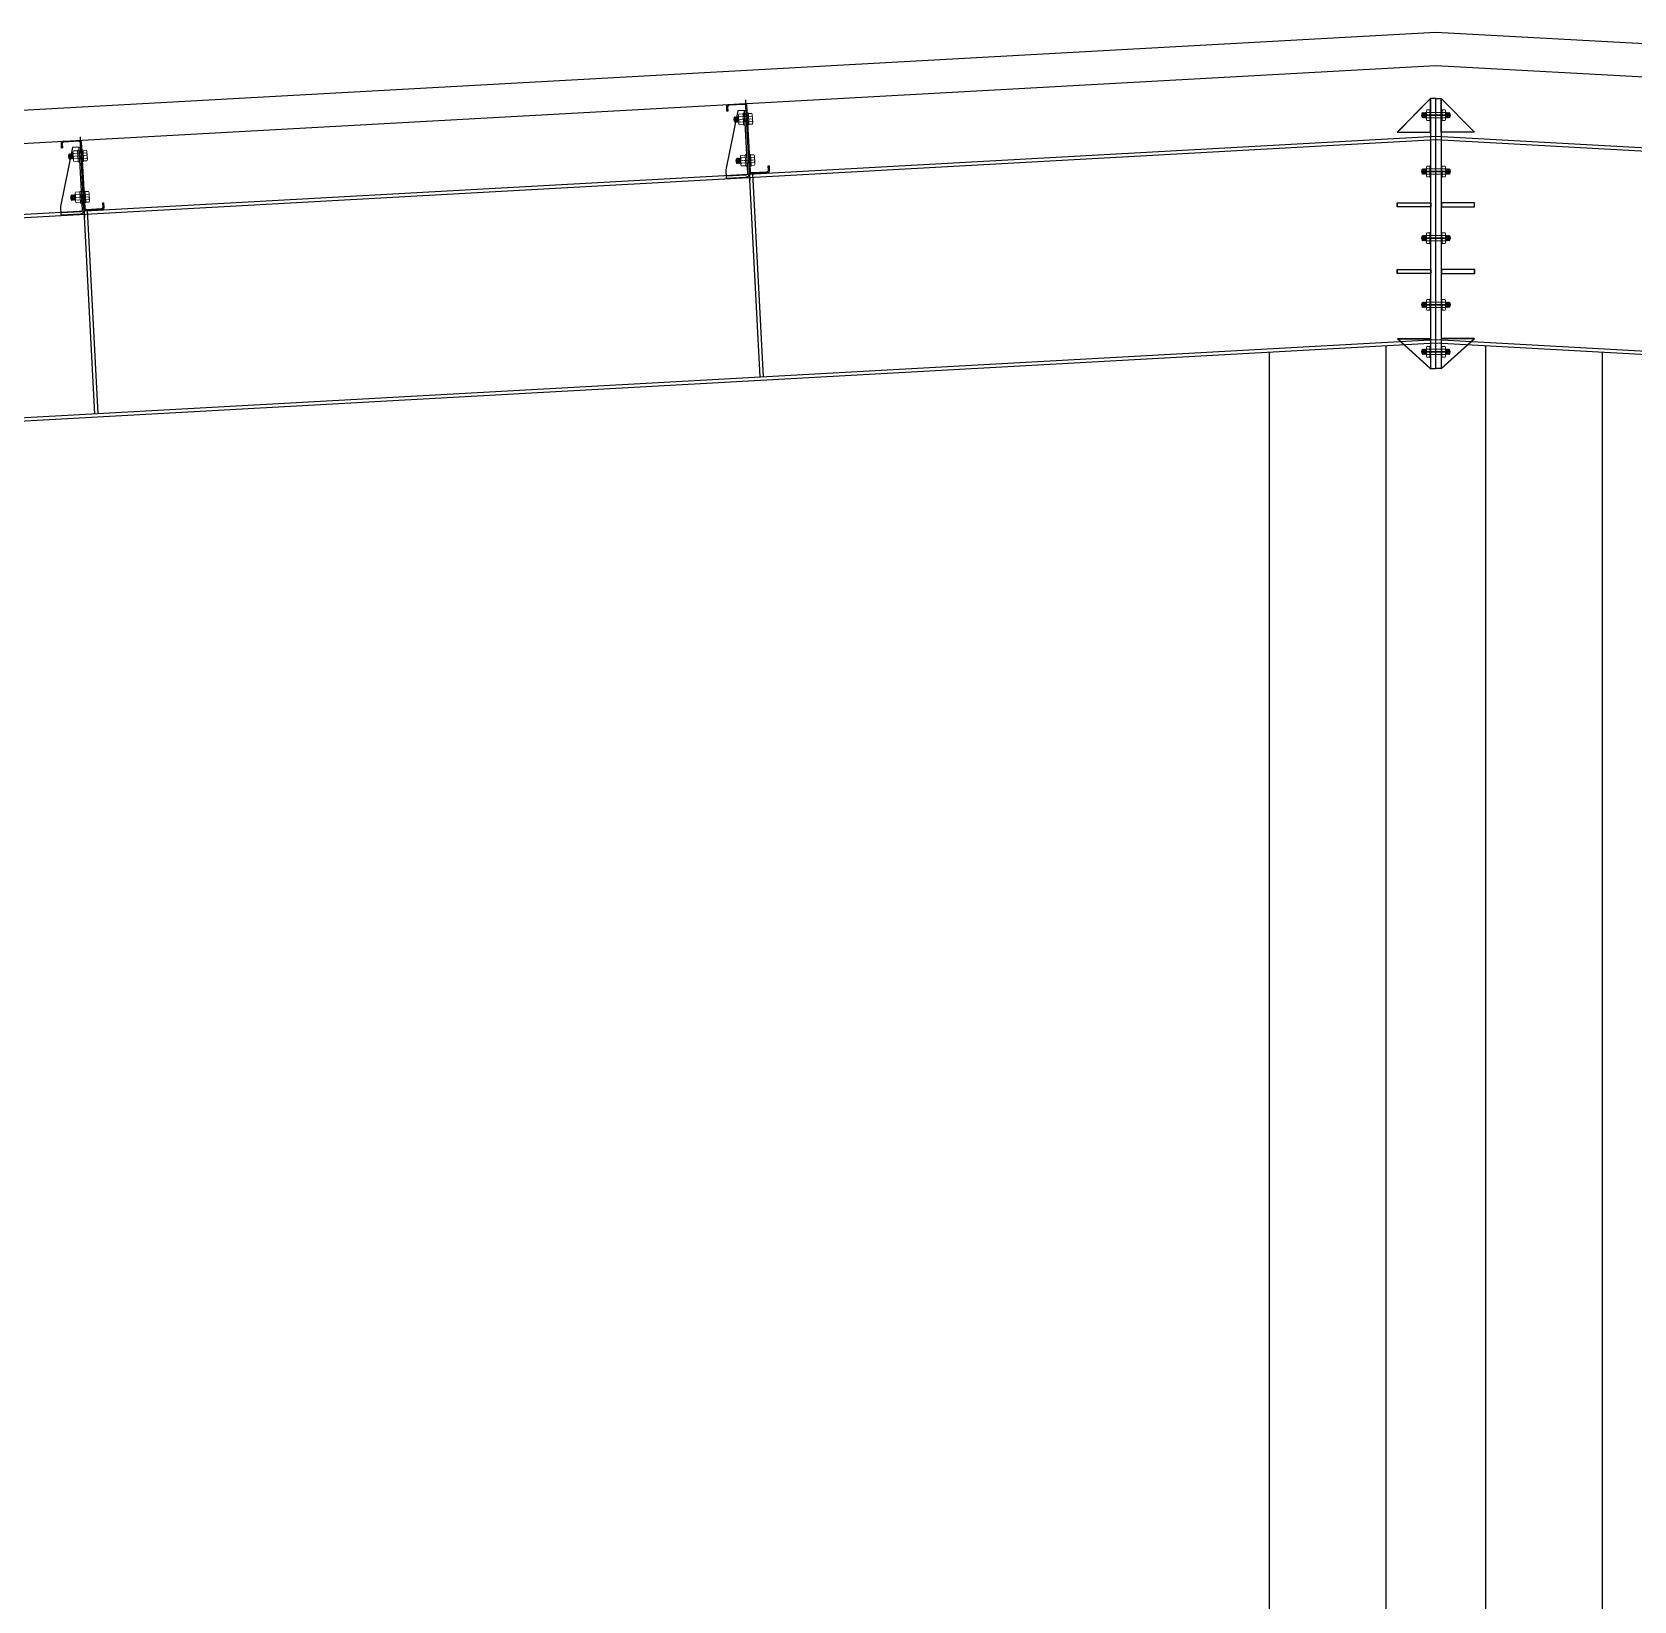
# Model space of a CAD drawing. Header units: metres. Extents: x 31037 to 31490, y -4422 to -3483.
# Drawn here: x 31256.294 to 31261.103, y -4403.129 to -4398.418 of the extents above; entities that cross this region are included whole.
import ezdxf

# ---------------------------------------------------------------- set-up
doc = ezdxf.new("R2010")
doc.units = ezdxf.units.M
doc.header["$LTSCALE"] = 30
doc.header["$MEASUREMENT"] = 0
doc.linetypes.add('DASHDOT', pattern=[1, 0.5, -0.25, 0, -0.25])
doc.layers.get('0').update_dxf_attribs({"color": 30, "lineweight": 40})
for name, color, linetype in [('JSC-1A-Thin', 254, 'Continuous'), ('JSC-G-Grid Line', 250, 'DASHDOT'), ('JSC-H-Dimension', 251, 'Continuous'), ('JSC-U-Steel', 21, 'Continuous')]:
    doc.layers.add(name, color=color, linetype=linetype)
doc.layers.add('JSC-4D-Bolt', color=240, linetype='Continuous', lineweight=18)

# ---------------------------------------------------------------- blocks, each defined once
blk = doc.blocks.new('A$C1C5357C3')
at = {"layer": 'JSC-4D-Bolt', "linetype": 'Continuous', "lineweight": 9}
for p, q in [((0, 13.3), (0, 4)), ((0, 4), (32, 4)), ((0, 2), (32, 2)), ((4, 14.7), (28, 14.7)), ((8, 26.8), (9.3, 27.7)), ((8, 26.8), (22.7, 21.4)), ((9.3, 24.9), (8, 26.8)), ((8, 24), (9.3, 24.9)), ((8, 24), (22.7, 18.5)), ((9.3, 22.1), (8, 24)), ((8, 21.1), (9.3, 22.1)), ((8, 21.1), (22.7, 15.7)), ((9.3, 19.2), (8, 21.1)), ((8, 18.3), (9.3, 19.2)), ((8, 18.3), (17.8, 14.7)), ((9.3, 16.4), (8, 18.3)), ((8, 15.4), (9.3, 16.4)), ((8, 14.7), (8, 15.4)), ((8, 15.4), (10.1, 14.7)), ((8, -41.3), (8, 13.3)), ((9.3, 27.7), (16, 29.1)), ((9.3, 27.7), (24, 22.3)), ((9.3, 27.7), (22.7, 27.1)), ((9.3, 24.9), (24, 19.5)), ((9.3, 22.1), (24, 16.6)), ((9.3, 19.2), (21.6, 14.7)), ((9.3, 16.4), (13.9, 14.7)), ((13.8, 27.5), (22.7, 24.2)), ((22.7, 27.1), (16, 29.1)), ((18.2, 27.3), (24, 25.2)), ((24, 25.2), (22.7, 27.1)), ((22.7, 24.2), (24, 25.2)), ((24, 22.3), (22.7, 24.2)), ((22.7, 21.4), (24, 22.3)), ((24, 19.5), (22.7, 21.4)), ((22.7, 18.5), (24, 19.5)), ((24, 16.6), (22.7, 18.5)), ((22.7, 15.7), (24, 16.6)), ((23.4, 14.7), (22.7, 15.7)), ((24, -41.3), (24, 13.3)), ((32, 13.3), (32, 4)), ((0, -30), (32, -30)), ((0, -41.3), (0, -32)), ((0, -32), (32, -32)), ((4, -42.7), (28, -42.7)), ((32, -41.3), (32, -32))]:
    blk.add_line(p, q, dxfattribs=at)
for centre, radius, start, end in [((0, 3), 1, 90, 270), ((4, 8), 6.67, 53.1268, 126.8666), ((16, -10), 24.7, 71.0721, 108.9214), ((28, 8), 6.67, 53.1268, 126.8666), ((32, 3), 1, 270, 90), ((0, -31), 1, 90, 270), ((4, -36), 6.67, 233.1268, 306.8666), ((16, -18), 24.7, 251.0721, 288.9214), ((28, -36), 6.67, 233.1268, 306.8666), ((32, -31), 1, 270, 90)]:
    blk.add_arc(centre, radius, start, end, dxfattribs=at)
at = {"layer": 'JSC-G-Grid Line'}
blk.add_line((16, 29.1), (16, -42.7), dxfattribs=at)
blk = doc.blocks.new('A$C634C78A7')
at = {"layer": 'JSC-4D-Bolt', "linetype": 'Continuous', "lineweight": 9}
for p, q in [((-82.8, 84.9), (-82.8, 97.4)), ((-53.3, 91.1), (-82.8, 91.1)), ((-82.1, 99.5), (-76.7, 99.5)), ((-82.1, 95.3), (-61.5, 95.3)), ((-82.1, 87), (-61.5, 87)), ((-82.1, 82.8), (-76.7, 82.8)), ((-79.4, 91.1), (-67.1, 91.1)), ((-76.7, 82.8), (-76.7, 99.5)), ((-66.6, 91.1), (-76.5, 91.1)), ((-74.7, 82.8), (-74.7, 99.5)), ((-70.3, 82.8), (-70.3, 99.5)), ((-61.5, 99.5), (-68.3, 99.5)), ((-68.3, 82.8), (-68.3, 99.5)), ((-61.5, 82.8), (-68.3, 82.8)), ((-60.8, 84.9), (-60.8, 97.4)), ((-60.8, 95), (-60.3, 94.6)), ((-58.4, 87.7), (-60.8, 94.1)), ((-58.9, 87), (-60.8, 92.1)), ((-59.9, 87.7), (-60.8, 90.1)), ((-60.4, 87), (-60.8, 88.1)), ((-60.8, 87), (-60.4, 87)), ((-60.4, 87), (-59.9, 87.7)), ((-60.3, 94.6), (-59.8, 95.3)), ((-57.4, 87), (-60.3, 94.6)), ((-59.9, 87.7), (-58.9, 87)), ((-56.9, 87.7), (-59.8, 95.3)), ((-59.8, 95.3), (-58.8, 94.6)), ((-58.9, 87), (-58.4, 87.7)), ((-58.8, 94.6), (-58.3, 95.3)), ((-55.9, 87), (-58.8, 94.6)), ((-58.4, 87.7), (-57.4, 87)), ((-55.5, 87.7), (-58.3, 95.3)), ((-58.3, 95.3), (-57.3, 94.6)), ((-57.4, 87), (-56.9, 87.7)), ((-57.3, 94.6), (-56.8, 95.3)), ((-54.5, 87), (-57.3, 94.6)), ((-56.9, 87.7), (-55.9, 87)), ((-54, 87.7), (-56.8, 95.3)), ((-56.8, 95.3), (-55.8, 94.6)), ((-55.9, 87), (-55.5, 87.7)), ((-55.8, 94.6), (-55.3, 95.3)), ((-54.1, 90), (-55.8, 94.6)), ((-55.5, 87.7), (-54.5, 87)), ((-54.2, 92.3), (-55.3, 95.3)), ((-55.3, 95.3), (-54.3, 94.6)), ((-54.5, 87), (-54, 87.7)), ((-54, 87.7), (-54.3, 94.6)), ((-54.3, 94.6), (-53.3, 91.1)), ((-54, 87.7), (-53.3, 91.1)), ((-82.8, 19.9), (-82.8, 32.5)), ((-53.3, 26.2), (-82.8, 26.2)), ((-82.1, 34.5), (-76.7, 34.5)), ((-82.1, 30.4), (-61.5, 30.4)), ((-79.4, 26.2), (-67.1, 26.2)), ((-76.7, 17.8), (-76.7, 34.5)), ((-66.6, 26.2), (-76.5, 26.2)), ((-74.7, 17.8), (-74.7, 34.5)), ((-70.3, 17.8), (-70.3, 34.5)), ((-61.5, 34.5), (-68.3, 34.5)), ((-68.3, 17.8), (-68.3, 34.5)), ((-60.8, 19.9), (-60.8, 32.5)), ((-60.8, 30), (-60.3, 29.7)), ((-58.4, 22.7), (-60.8, 29.1)), ((-58.9, 22), (-60.8, 27.1)), ((-60.3, 29.7), (-59.8, 30.4)), ((-57.4, 22), (-60.3, 29.7)), ((-56.9, 22.7), (-59.8, 30.4)), ((-59.8, 30.4), (-58.8, 29.7)), ((-58.8, 29.7), (-58.3, 30.4)), ((-55.9, 22), (-58.8, 29.7)), ((-55.5, 22.7), (-58.3, 30.4)), ((-58.3, 30.4), (-57.3, 29.7)), ((-57.3, 29.7), (-56.8, 30.4)), ((-54.5, 22), (-57.3, 29.7)), ((-54, 22.7), (-56.8, 30.4)), ((-56.8, 30.4), (-55.8, 29.7)), ((-55.8, 29.7), (-55.3, 30.4)), ((-54.1, 25), (-55.8, 29.7)), ((-54.2, 27.4), (-55.3, 30.4)), ((-55.3, 30.4), (-54.3, 29.7)), ((-54, 22.7), (-54.3, 29.7)), ((-54.3, 29.7), (-53.3, 26.2)), ((-54, 22.7), (-53.3, 26.2)), ((-82.1, 22), (-61.5, 22)), ((-82.1, 17.8), (-76.7, 17.8)), ((-61.5, 17.8), (-68.3, 17.8)), ((-59.9, 22.7), (-60.8, 25.1)), ((-60.4, 22), (-60.8, 23.1)), ((-60.8, 22), (-60.4, 22)), ((-60.4, 22), (-59.9, 22.7)), ((-59.9, 22.7), (-58.9, 22)), ((-58.9, 22), (-58.4, 22.7)), ((-58.4, 22.7), (-57.4, 22)), ((-57.4, 22), (-56.9, 22.7)), ((-56.9, 22.7), (-55.9, 22)), ((-55.9, 22), (-55.5, 22.7)), ((-55.5, 22.7), (-54.5, 22)), ((-54.5, 22), (-54, 22.7))]:
    blk.add_line(p, q, dxfattribs=at)
for centre, radius, start, end in [((-79.3, 97.4), 3.48, 143.1298, 216.8696), ((-69.9, 91.1), 12.9, 161.0751, 198.9244), ((-79.3, 84.9), 3.48, 143.1298, 216.8696), ((-75.7, 99.5), 1, 0, 180), ((-75.7, 82.8), 1, 180, 0), ((-69.3, 99.5), 1, 0, 180), ((-69.3, 82.8), 1, 180, 0), ((-64.3, 97.4), 3.48, 323.1298, 36.8696), ((-73.7, 91.1), 12.9, 341.0751, 18.9244), ((-64.3, 84.9), 3.48, 323.1298, 36.8696), ((-79.3, 32.5), 3.48, 143.1298, 216.8696), ((-69.9, 26.2), 12.9, 161.0751, 198.9244), ((-75.7, 34.5), 1, 0, 180), ((-69.3, 34.5), 1, 0, 180), ((-64.3, 32.5), 3.48, 323.1298, 36.8696), ((-73.7, 26.2), 12.9, 341.0751, 18.9244), ((-79.3, 19.9), 3.48, 143.1298, 216.8696), ((-75.7, 17.8), 1, 180, 0), ((-69.3, 17.8), 1, 180, 0), ((-64.3, 19.9), 3.48, 323.1298, 36.8696)]:
    blk.add_arc(centre, radius, start, end, dxfattribs=at)
at = {"layer": 'JSC-G-Grid Line'}
blk.add_line((-73.4, 121.1), (-73.4, -5.8), dxfattribs=at)
at = {"layer": 'JSC-U-Steel'}
for points in [[(-44.6, 105), (-43.3, 105), (-43.3, 112.8, 0.414214), (-45.9, 115.4), (-72.1, 115.4, 0.414214), (-74.7, 112.8), (-74.7, 9.1, -0.414214), (-77.4, 6.5), (-100.9, 6.5, -0.414214), (-103.5, 9.1), (-103.5, 15.6), (-104.8, 15.6), (-104.8, 7.8, 0.414214), (-102.2, 5.1), (-76, 5.1, 0.414214), (-73.4, 7.8), (-73.4, 111.5, -0.414214), (-70.8, 114.1), (-47.3, 114.1, -0.414214), (-44.6, 111.5), (-44.6, 105)], [(-70.3, 104.8), (-70.3, 5.8, 0.414214), (-67.6, 3.1), (-36.7, 3.1)]]:
    blk.add_lwpolyline(points, format="xyb", dxfattribs=at)
blk.add_lwpolyline([(-36.7, 13.1), (-36.7, 0), (-67.6, 0, -0.414214), (-73.4, 5.8), (-73.4, 104.8), (-60.3, 104.8)], format="xyb", close=True, dxfattribs=at)

msp = doc.modelspace()

# ---------------------------------------------------------------- linework, layer by layer
at = {"color": 0, "lineweight": 25}
for p, q in [((31258.44646, -4398.84302), (31258.47859, -4399.45353)), ((31258.45644, -4398.84249), (31258.48857, -4399.45298)), ((31256.44883, -4398.95353), (31256.48096, -4399.56405)), ((31256.45881, -4398.95301), (31256.49094, -4399.5635)), ((31260.00861, -4413.41783), (31260.00861, -4399.3789)), ((31260.35861, -4413.41783), (31260.35861, -4399.35953)), ((31260.65861, -4413.41783), (31260.65861, -4399.35954)), ((31261.00861, -4413.41783), (31261.00861, -4399.3789))]:
    msp.add_line(p, q, dxfattribs=at)
for points in [[(31167.82867, -4400.32318), (31195.40861, -4398.41783), (31224.35861, -4400.41783), (31260.50861, -4398.41783), (31295.28496, -4400.34183)], [(31167.83556, -4400.42294), (31195.40861, -4398.51807), (31224.35792, -4400.51802), (31260.50861, -4398.51798), (31295.27944, -4400.44168)], [(31238.53545, -4400.55688), (31260.50854, -4399.34122), (31282.48177, -4400.55689)], [(31238.53578, -4400.56688), (31260.50854, -4399.35124), (31282.48143, -4400.56689)]]:
    msp.add_lwpolyline(points, dxfattribs=at)
at = {"color": 0, "lineweight": 25, "elevation": 0.0001}
for points in [[(31238.51509, -4399.94722), (31260.50854, -4398.73043), (31282.50212, -4399.94723)], [(31238.51543, -4399.95722), (31260.50854, -4398.74045), (31282.50179, -4399.95723)]]:
    msp.add_lwpolyline(points, dxfattribs=at)
at = {"layer": 'JSC-1A-Thin', "color": 0, "lineweight": 25}
for points, elevation in [([(31260.3924, -4398.71814), (31260.49254, -4398.71814), (31260.49254, -4398.61773), (31260.3924, -4398.71814)], -0.00004), ([(31260.39268, -4398.71818), (31260.49254, -4398.71814), (31260.49254, -4398.61777), (31260.39268, -4398.71818)], -0.00005), ([(31260.62468, -4398.71814), (31260.52454, -4398.71814), (31260.52454, -4398.61773), (31260.62468, -4398.71814)], -0.00004), ([(31260.6244, -4398.71818), (31260.52454, -4398.71814), (31260.52454, -4398.61777), (31260.6244, -4398.71818)], -0.00005), ([(31260.39269, -4399.33814), (31260.49254, -4399.33814), (31260.49254, -4399.42791), (31260.39269, -4399.33814)], 0.0001), ([(31260.39269, -4399.33949), (31260.49254, -4399.33943), (31260.4926, -4399.4292), (31260.39269, -4399.33949)], 0.0001), ([(31260.6244, -4399.33949), (31260.52454, -4399.33943), (31260.52449, -4399.4292), (31260.6244, -4399.33949)], 0.0001), ([(31260.6244, -4399.33814), (31260.52454, -4399.33814), (31260.52454, -4399.42791), (31260.6244, -4399.33814)], 0.0001)]:
    msp.add_lwpolyline(points, dxfattribs=dict(at, elevation=elevation))
for points in [[(31260.49254, -4399.42786), (31260.50854, -4399.42789), (31260.50854, -4398.61775), (31260.49254, -4398.61773)], [(31260.49254, -4399.42791), (31260.50854, -4399.42789), (31260.50854, -4398.61775), (31260.49254, -4398.61777)], [(31260.52454, -4399.42786), (31260.50854, -4399.42789), (31260.50854, -4398.61775), (31260.52454, -4398.61773)], [(31260.52454, -4399.42791), (31260.50854, -4399.42789), (31260.50854, -4398.61775), (31260.52454, -4398.61777)], [(31260.49222, -4399.13071), (31260.49222, -4399.14271), (31260.39222, -4399.14271), (31260.39222, -4399.13071)], [(31260.49285, -4399.13074), (31260.49287, -4399.14274), (31260.39287, -4399.14289), (31260.39285, -4399.13089)], [(31260.52423, -4399.13074), (31260.52421, -4399.14274), (31260.62421, -4399.14289), (31260.62423, -4399.13089)], [(31260.52486, -4399.13071), (31260.52486, -4399.14271), (31260.62486, -4399.14271), (31260.62486, -4399.13071)]]:
    msp.add_lwpolyline(points, close=True, dxfattribs=at)
at = {"layer": 'JSC-1A-Thin', "color": 0, "lineweight": 25, "elevation": 0.00001}
for points in [[(31260.49237, -4398.93072), (31260.49237, -4398.94272), (31260.39237, -4398.94271), (31260.39237, -4398.93071)], [(31260.4927, -4398.93074), (31260.49272, -4398.94274), (31260.39272, -4398.94289), (31260.3927, -4398.93089)], [(31260.52438, -4398.93074), (31260.52436, -4398.94274), (31260.62436, -4398.94289), (31260.62438, -4398.93089)], [(31260.52471, -4398.93072), (31260.52471, -4398.94272), (31260.62471, -4398.94271), (31260.62471, -4398.93071)]]:
    msp.add_lwpolyline(points, close=True, dxfattribs=at)

# ---------------------------------------------------------------- block references
at = {"layer": 'JSC-4D-Bolt', "color": 0, "lineweight": 25}
for p, xscale, yscale, zscale, rotation in [((31260.49438, -4398.65173, -0.00005), -0.0009999999993261, 0.0009999999965657, 0.0009999999999782, 89.91995306666769), ((31260.5227, -4398.65173, -0.00005), 0.0009999999993261, 0.0009999999993261, 0.0009999999993261, 270.0800469333323), ((31260.49439, -4398.8527, 0.00003), 0.0010000000019172, 0.0010000000019172, 0.0010000000019172, 89.9264920700653), ((31260.52269, -4398.8527, 0.00003), -0.0010000000019219, 0.0009999999965657, 0.0009999999999782, 270.0735081383754), ((31260.49439, -4399.05269, 0.00003), 0.0010000000019172, 0.0010000000019172, 0.0010000000019172, 89.9264920700653), ((31260.52269, -4399.05269, 0.00003), -0.0010000000019219, 0.0009999999965657, 0.0009999999999782, 270.0735081383754), ((31260.4944, -4399.25269, 0.00003), 0.0010000000019172, 0.0010000000019172, 0.0010000000019172, 89.9264920700653), ((31260.52268, -4399.25269, 0.00003), -0.0010000000019219, 0.0009999999965657, 0.0009999999999782, 270.0735081383754), ((31260.49452, -4399.39402, 0.00003), 0.0010000000019172, 0.0010000000019172, 0.0010000000019172, 89.9264920700653), ((31260.52257, -4399.39402, 0.00003), -0.0010000000019219, 0.0009999999965657, 0.0009999999999782, 270.0735081383754)]:
    msp.add_blockref('A$C1C5357C3', p, dxfattribs=dict(at, xscale=xscale, yscale=yscale, zscale=zscale, rotation=rotation))
at = {"layer": 'JSC-H-Dimension', "color": 0, "lineweight": 25, "xscale": -0.0019089623231542, "yscale": 0.001908962327434, "zscale": 0.0019089623236149, "rotation": 3.012706984083822}
for p in [(31258.30799, -4398.86014), (31256.31036, -4398.97066)]:
    msp.add_blockref('A$C634C78A7', p, dxfattribs=at)

doc.saveas('drawing.dxf')
